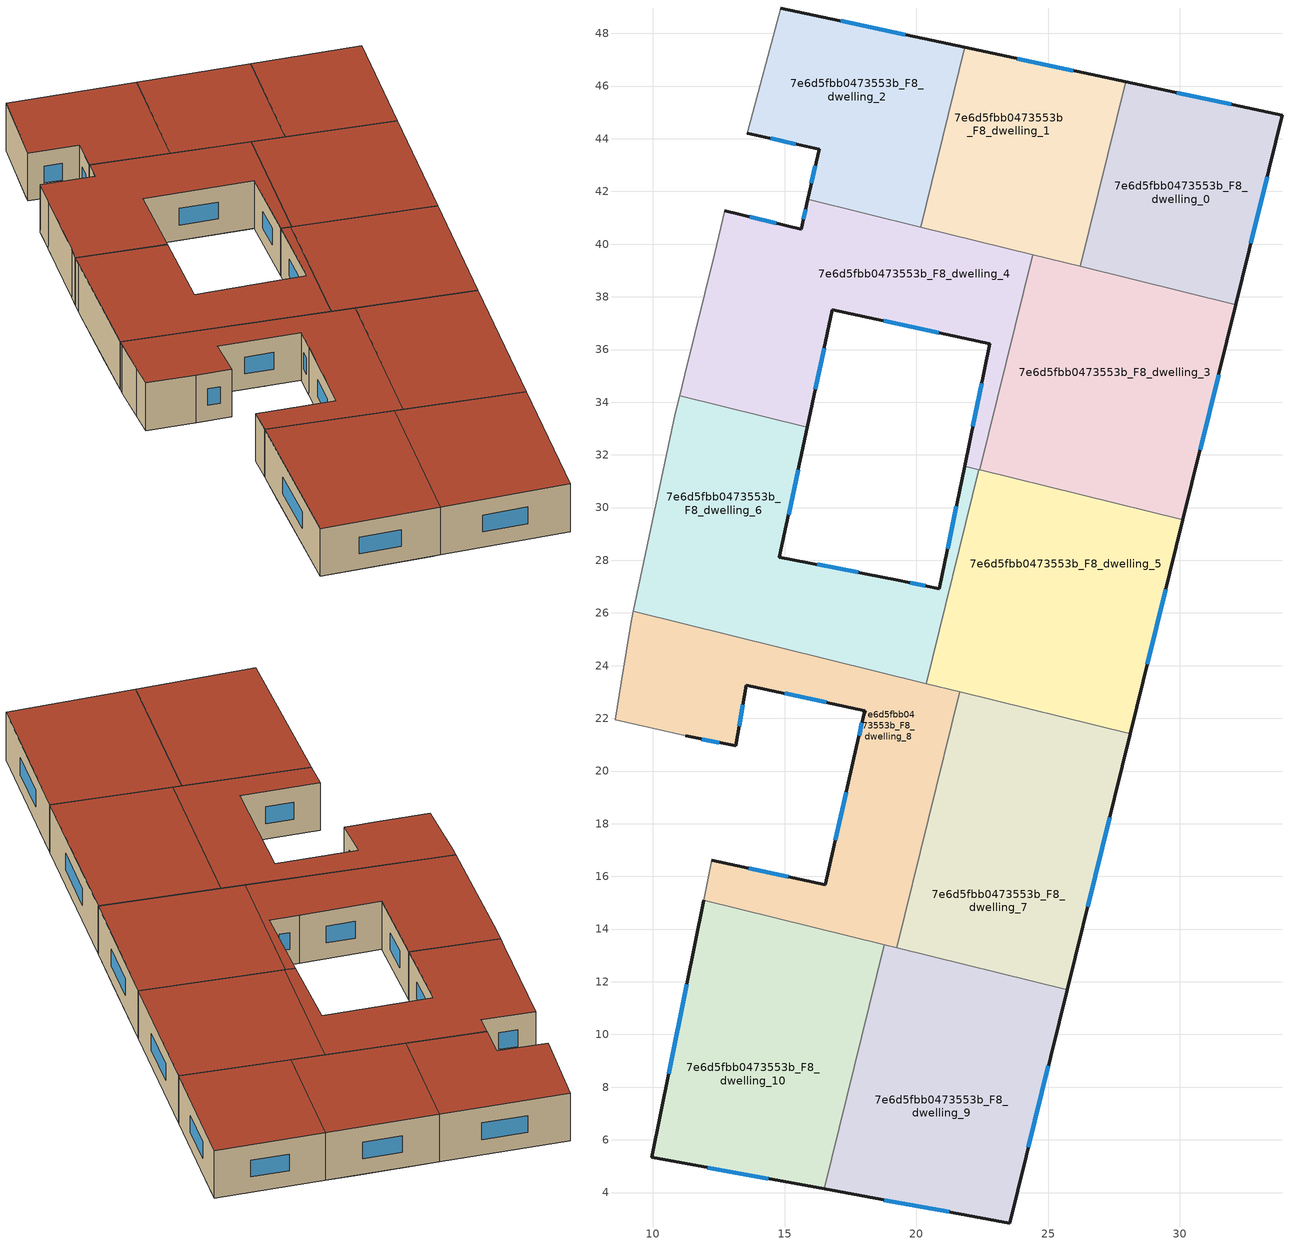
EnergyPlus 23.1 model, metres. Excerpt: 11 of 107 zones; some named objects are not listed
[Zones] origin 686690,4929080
7e6d5fbb0473553b_F8_dwelling_0
 floor to 7e6d5fbb0473553b_F7_dwelling_5 (EU_floor_Construction): 33.89,44.89 32.14,37.75 26.23,39.2 27.95,46.16 z24
 floor to 7e6d5fbb0473553b_F7_dwelling_4 (EU_floor_Construction): 32.14,37.75 32.12,37.7 26.22,39.15 26.23,39.2 z24
 wall outside (EU_wall_Construction): 32.12,37.7 33.89,44.89 27.95,46.16 z24:27
 wall to 7e6d5fbb0473553b_F8_dwelling_1 (EU_wall_Construction): 27.95,46.16 26.22,39.15 z24:27
 wall to 7e6d5fbb0473553b_F8_dwelling_3 (EU_wall_Construction): 26.22,39.15 32.12,37.7 z24:27
 window (EU_Window_Construction): 31.96,45.31 29.88,45.75 / 32.7,40.04 33.32,42.55 z24.98:26.02
 roof outside (EU_roof_Construction): 32.12,37.7 33.89,44.89 27.95,46.16 26.22,39.15 z27
7e6d5fbb0473553b_F8_dwelling_1
 floor to 7e6d5fbb0473553b_F7_dwelling_5 (EU_floor_Construction): 27.95,46.16 26.23,39.2 24.68,39.59 26.38,46.5 z24
 floor to 7e6d5fbb0473553b_F7_dwelling_10 (EU_floor_Construction): 25.18,41.62 24.68,39.59 24.66,39.53 20.16,40.64 20.67,42.72 z24
 floor to 7e6d5fbb0473553b_F7_dwelling_4 (EU_floor_Construction): 26.23,39.2 26.22,39.15 24.66,39.53 24.68,39.59 z24
 floor to 7e6d5fbb0473553b_F7_dwelling_11 (EU_floor_Construction): 26.38,46.5 25.18,41.62 20.67,42.72 21.84,47.47 z24
 wall outside (EU_wall_Construction): 27.95,46.16 21.84,47.47 z24:27
 wall to 7e6d5fbb0473553b_F8_dwelling_2 (EU_wall_Construction): 21.84,47.47 20.16,40.64 z24:27
 wall to 7e6d5fbb0473553b_F8_dwelling_4 (EU_wall_Construction): 20.16,40.64 24.42,39.59 z24:27
 wall to 7e6d5fbb0473553b_F8_dwelling_3 (EU_wall_Construction): 24.42,39.59 26.22,39.15 z24:27
 window (EU_Window_Construction): 25.96,46.59 23.83,47.04 z24.98:26.02
 roof outside (EU_roof_Construction): 26.22,39.15 27.95,46.16 21.84,47.47 20.16,40.64 z27
7e6d5fbb0473553b_F8_dwelling_10
 floor to 7e6d5fbb0473553b_F7_dwelling_6 (EU_floor_Construction): 17.69,11.22 15.97,4.23 9.96,5.33 11.46,12.75 z24
 floor to 7e6d5fbb0473553b_F7_dwelling_0 (EU_floor_Construction): 18.28,11.36 16.5,4.14 15.97,4.23 17.76,11.48 z24
 floor to 7e6d5fbb0473553b_F7_dwelling_7 (EU_floor_Construction): 18.26,13.53 17.69,11.22 11.46,12.75 11.93,15.09 z24
 floor to 7e6d5fbb0473553b_F7_dwelling_1 (EU_floor_Construction): 18.78,13.4 18.28,11.36 17.76,11.48 18.26,13.53 z24
 wall outside (EU_wall_Construction): 11.93,15.09 9.96,5.33 16.5,4.14 z24:27
 wall to 7e6d5fbb0473553b_F8_dwelling_9 (EU_wall_Construction): 16.5,4.14 18.78,13.4 z24:27
 wall to 7e6d5fbb0473553b_F8_dwelling_8 (EU_wall_Construction): 18.78,13.4 11.93,15.09 z24:27
 window (EU_Window_Construction): 12.09,4.94 14.37,4.53 / 11.29,11.92 10.6,8.51 z24.98:26.02
 roof outside (EU_roof_Construction): 16.5,4.14 18.78,13.4 11.93,15.09 9.96,5.33 z27
7e6d5fbb0473553b_F8_dwelling_2
 floor to 7e6d5fbb0473553b_F7_dwelling_10 (EU_floor_Construction): 20.67,42.72 20.16,40.64 15.88,41.7 16.3,43.59 13.58,44.21 13.64,44.4 13.65,44.45 z24
 floor adiabatic (EU_floor_Construction): 21.84,47.47 20.67,42.72 13.65,44.45 13.64,44.4 14.85,48.96 z24
 wall outside (EU_wall_Construction): 13.58,44.21 16.3,43.59 15.88,41.7 / 21.84,47.47 14.85,48.96 z24:27
 wall adiabatic (EU_wall_Construction): 14.85,48.96 13.58,44.21 z24:27
 wall to 7e6d5fbb0473553b_F8_dwelling_4 (EU_wall_Construction): 15.88,41.7 20.16,40.64 z24:27
 window (EU_Window_Construction): 16.17,42.98 16.02,42.31 / 14.47,44.01 15.42,43.79 / 19.57,47.95 17.13,48.48 z24.98:26.02
 roof outside (EU_roof_Construction): 20.16,40.64 21.84,47.47 14.85,48.96 13.58,44.21 16.3,43.59 15.88,41.7 z27
7e6d5fbb0473553b_F8_dwelling_3
 floor to 7e6d5fbb0473553b_F7_dwelling_3 (EU_floor_Construction): 30.41,30.73 30.11,29.54 22.41,31.43 23.55,36.06 23.8,36.01 22.95,32.56 z24
 floor to 7e6d5fbb0473553b_F7_dwelling_4 (EU_floor_Construction): 32.12,37.7 30.41,30.73 22.95,32.56 24.66,39.53 z24
 floor to 7e6d5fbb0473553b_F7_dwelling_10 (EU_floor_Construction): 24.66,39.53 23.8,36.01 23.55,36.06 24.42,39.59 z24
 wall outside (EU_wall_Construction): 30.11,29.54 32.12,37.7 z24:27
 wall to 7e6d5fbb0473553b_F8_dwelling_4 (EU_wall_Construction): 24.42,39.59 22.41,31.43 z24:27
 wall to 7e6d5fbb0473553b_F8_dwelling_5 (EU_wall_Construction): 22.41,31.43 30.11,29.54 z24:27
 window (EU_Window_Construction): 30.77,32.19 31.47,35.04 z24.98:26.02
 roof outside (EU_roof_Construction): 30.11,29.54 32.12,37.7 24.42,39.59 22.41,31.43 z27
7e6d5fbb0473553b_F8_dwelling_4
 floor to 7e6d5fbb0473553b_F7_dwelling_10 (EU_floor_Construction): 24.42,39.59 23.55,36.06 16.81,37.5 16.97,38.23 12.28,39.39 12.34,39.65 12.73,41.26 15.62,40.57 15.88,41.7 z24
 floor to 7e6d5fbb0473553b_F7_dwelling_9 (EU_floor_Construction): 16.97,38.23 16.81,37.5 15.86,33.05 11.02,34.24 11.21,35.03 12.28,39.39 z24
 floor to 7e6d5fbb0473553b_F7_dwelling_3 (EU_floor_Construction): 23.55,36.06 22.41,31.43 21.83,31.58 22.78,36.22 z24
 wall outside (EU_wall_Construction): 15.88,41.7 15.62,40.57 12.73,41.26 / 15.86,33.05 16.81,37.5 22.78,36.22 21.83,31.58 z24:27
 wall to 7e6d5fbb0473553b_F8_dwelling_6 (EU_wall_Construction): 11.02,34.24 15.86,33.05 / 21.83,31.58 22.37,31.44 z24:27
 wall adiabatic (EU_wall_Construction): 12.73,41.26 12.34,39.65 11.21,35.03 11.02,34.24 z24:27
 wall to 7e6d5fbb0473553b_F8_dwelling_5 (EU_wall_Construction): 22.37,31.44 22.41,31.43 z24:27
 window (EU_Window_Construction): 15.79,41.33 15.71,40.94 / 22.47,34.71 22.14,33.09 / 18.76,37.09 20.84,36.64 / 16.17,34.5 16.5,36.05 / 14.68,40.8 13.67,41.04 z24.98:26.02
 roof outside (EU_roof_Construction): 22.41,31.43 24.42,39.59 15.88,41.7 15.62,40.57 12.73,41.26 12.34,39.65 11.21,35.03 11.02,34.24 15.86,33.05 16.81,37.5 22.78,36.22 21.83,31.58 z27
7e6d5fbb0473553b_F8_dwelling_5
 floor to 7e6d5fbb0473553b_F7_dwelling_3 (EU_floor_Construction): 30.11,29.54 28.82,24.28 21.36,26.12 21.81,27.93 21.52,28 22.37,31.44 z24
 floor to 7e6d5fbb0473553b_F7_dwelling_9 (EU_floor_Construction): 21.81,27.93 21.33,25.99 21.04,26.06 21.52,28 z24
 floor to 7e6d5fbb0473553b_F7_dwelling_2 (EU_floor_Construction): 28.82,24.28 28.11,21.42 20.66,23.25 21.36,26.12 z24
 floor to 7e6d5fbb0473553b_F7_dwelling_8 (EU_floor_Construction): 21.33,25.99 20.66,23.25 20.37,23.32 21.04,26.06 z24
 wall outside (EU_wall_Construction): 28.11,21.42 30.11,29.54 z24:27
 wall to 7e6d5fbb0473553b_F8_dwelling_6 (EU_wall_Construction): 22.37,31.44 20.37,23.32 z24:27
 wall to 7e6d5fbb0473553b_F8_dwelling_7 (EU_wall_Construction): 21.65,23.01 28.11,21.42 z24:27
 wall to 7e6d5fbb0473553b_F8_dwelling_8 (EU_wall_Construction): 20.37,23.32 21.65,23.01 z24:27
 window (EU_Window_Construction): 28.77,24.06 29.46,26.9 z24.98:26.02
 roof outside (EU_roof_Construction): 28.11,21.42 30.11,29.54 22.37,31.44 20.37,23.32 z27
7e6d5fbb0473553b_F8_dwelling_6
 floor to 7e6d5fbb0473553b_F7_dwelling_9 (EU_floor_Construction): 15.86,33.05 14.8,28.12 19.22,27.25 20.87,26.91 21.12,28.1 21.52,28 21.04,26.06 9.84,28.82 10.85,33.58 11.02,34.24 z24
 floor to 7e6d5fbb0473553b_F7_dwelling_8 (EU_floor_Construction): 21.04,26.06 20.37,23.32 9.25,26.06 9.84,28.82 z24
 floor to 7e6d5fbb0473553b_F7_dwelling_3 (EU_floor_Construction): 22.37,31.44 21.52,28 21.12,28.1 21.83,31.58 z24
 wall outside (EU_wall_Construction): 21.83,31.58 20.87,26.91 19.22,27.25 14.8,28.12 15.86,33.05 z24:27
 wall adiabatic (EU_wall_Construction): 11.02,34.24 10.85,33.58 9.25,26.06 z24:27
 wall to 7e6d5fbb0473553b_F8_dwelling_8 (EU_wall_Construction): 9.25,26.06 20.37,23.32 z24:27
 window (EU_Window_Construction): 17.79,27.54 16.24,27.84 / 20.34,27.02 19.76,27.14 / 21.52,30.06 21.19,28.43 / 15.15,29.72 15.52,31.45 z24.98:26.02
 roof outside (EU_roof_Construction): 20.37,23.32 22.37,31.44 21.83,31.58 20.87,26.91 19.22,27.25 14.8,28.12 15.86,33.05 11.02,34.24 10.85,33.58 9.25,26.06 z27
7e6d5fbb0473553b_F8_dwelling_7
 floor to 7e6d5fbb0473553b_F7_dwelling_1 (EU_floor_Construction): 27,16.87 25.72,11.69 19.25,13.29 20.53,18.46 z24
 floor to 7e6d5fbb0473553b_F7_dwelling_2 (EU_floor_Construction): 28.11,21.42 27,16.87 20.53,18.46 21.65,23.01 z24
 wall outside (EU_wall_Construction): 25.72,11.69 28.11,21.42 z24:27
 wall to 7e6d5fbb0473553b_F8_dwelling_8 (EU_wall_Construction): 21.65,23.01 19.25,13.29 z24:27
 wall to 7e6d5fbb0473553b_F8_dwelling_9 (EU_wall_Construction): 19.25,13.29 25.72,11.69 z24:27
 window (EU_Window_Construction): 26.5,14.86 27.34,18.25 z24.98:26.02
 roof outside (EU_roof_Construction): 25.72,11.69 28.11,21.42 21.65,23.01 19.25,13.29 z27
7e6d5fbb0473553b_F8_dwelling_8
 floor to 7e6d5fbb0473553b_F7_dwelling_7 (EU_floor_Construction): 20.52,22.68 18.26,13.53 11.93,15.09 12.23,16.6 16.54,15.68 17.72,20.89 18.03,22.28 16.16,22.69 16.13,22.7 15.83,22.76 16.06,23.77 16.61,23.64 16.64,23.63 17.81,23.34 17.83,23.34 z24
 floor to 7e6d5fbb0473553b_F7_dwelling_8 (EU_floor_Construction): 20.66,23.25 20.52,22.68 17.83,23.34 17.81,23.34 16.64,23.63 16.61,23.64 16.06,23.77 15.83,22.76 16.13,22.7 16.08,22.71 16.05,22.72 15.84,22.76 15.73,22.79 15.49,22.84 15.47,22.84 13.53,23.26 13.14,20.95 11.24,21.33 8.56,21.95 9.17,25.69 9.25,26.06 z24
 floor to 7e6d5fbb0473553b_F7_dwelling_2 (EU_floor_Construction): 21.65,23.01 20.53,18.46 19.54,18.7 20.66,23.25 z24
 floor to 7e6d5fbb0473553b_F7_dwelling_1 (EU_floor_Construction): 20.53,18.46 19.25,13.29 18.26,13.53 19.54,18.7 z24
 wall outside (EU_wall_Construction): 11.24,21.33 13.14,20.95 13.53,23.26 18.03,22.28 17.72,20.89 16.54,15.68 12.23,16.6 z24:27
 wall adiabatic (EU_wall_Construction): 9.25,26.06 9.17,25.69 8.79,23.37 8.56,21.95 11.24,21.33 / 12.23,16.6 11.93,15.09 z24:27
 wall to 7e6d5fbb0473553b_F8_dwelling_9 (EU_wall_Construction): 18.78,13.4 19.25,13.29 z24:27
 window (EU_Window_Construction): 15.14,15.98 13.64,16.3 / 17.34,19.2 16.93,17.38 / 17.93,21.83 17.82,21.35 / 15,22.95 16.57,22.6 / 13.27,21.7 13.41,22.51 / 11.86,21.21 12.53,21.08 z24.98:26.02
 roof outside (EU_roof_Construction): 19.25,13.29 21.65,23.01 9.25,26.06 9.17,25.69 8.79,23.37 8.56,21.95 11.24,21.33 13.14,20.95 13.53,23.26 18.03,22.28 17.72,20.89 16.54,15.68 12.23,16.6 11.93,15.09 z27
7e6d5fbb0473553b_F8_dwelling_9
 floor to 7e6d5fbb0473553b_F7_dwelling_1 (EU_floor_Construction): 25.72,11.69 25.22,9.65 18.28,11.36 18.78,13.4 z24
 floor adiabatic (EU_floor_Construction): 25.72,11.69 23.54,2.84 16.5,4.14 18.28,11.36 25.22,9.65 z24
 wall outside (EU_wall_Construction): 16.5,4.14 23.54,2.84 25.72,11.69 z24:27
 window (EU_Window_Construction): 24.25,5.72 25.01,8.82 / 18.79,3.72 21.25,3.26 z24.98:26.02
 roof outside (EU_roof_Construction): 23.54,2.84 25.72,11.69 18.78,13.4 16.5,4.14 z27
[Building]
EU S2 Campaign: North Axis=0; Terrain=City; Solar Distribution=FullExterior
[Site:Location]
Bologna: Latitude=44.5; Longitude=11.25; Time Zone=1; Elevation=37
[SizingPeriod:WeatherFileDays]
AnnualSizingPeriod: Begin Month=1; Begin Day of Month=1; End Month=12; End Day of Month=31; Day of Week for Start Day=Monday; Use Weather File Daylight Saving Period=No; Use Weather File Rain and Snow Indicators=No
[MATERIAL]
EU_InternalMass_Material: Roughness=MediumRough; Thickness=0.1; Conductivity=1; Density=1800; Specific Heat=900; Thermal Absorptance=0.9; Solar Absorptance=0.7; Visible Absorptance=0.7
[MATERIAL:NOMASS] Roughness=MediumRough; Thermal Absorptance=0.9; Solar Absorptance=0.7; Visible Absorptance=0.7
Name | Thermal Resistance
EU_wall_NoMass | 0.905828
EU_roof_NoMass | 0.37593
EU_floor_NoMass | 0.67114
[WINDOWMATERIAL:SIMPLEGLAZINGSYSTEM]
EU_Window_SimpleGlazing: UFactor=4.52486; Solar Heat Gain Coefficient=0.85; Visible Transmittance=0.85
[CONSTRUCTION]
EU_wall_Construction: EU_wall_NoMass
EU_roof_Construction: EU_roof_NoMass
EU_floor_Construction: EU_floor_NoMass
EU_Window_Construction: EU_Window_SimpleGlazing
EU_InternalMass_Construction: EU_InternalMass_Material
[ZONE] Type=1; Multiplier=1; Ceiling Height=autocalculate; Floor Area=autocalculate; Part of Total Floor Area=Yes
Name | Volume
7e6d5fbb0473553b_F8_dwelling_0 | 133.407
7e6d5fbb0473553b_F8_dwelling_1 | 133.405
7e6d5fbb0473553b_F8_dwelling_10 | 200.108
7e6d5fbb0473553b_F8_dwelling_2 | 133.406
7e6d5fbb0473553b_F8_dwelling_3; 7e6d5fbb0473553b_F8_dwelling_5; 7e6d5fbb0473553b_F8_dwelling_6 | 200.098
7e6d5fbb0473553b_F8_dwelling_4 | 200.11
7e6d5fbb0473553b_F8_dwelling_7 | 200.095
7e6d5fbb0473553b_F8_dwelling_8 | 200.134
7e6d5fbb0473553b_F8_dwelling_9 | 200.093
[INTERNALMASS] Construction=EU_InternalMass_Construction
Name | Zone or ZoneList | Surface Area
7e6d5fbb0473553b_F8_dwelling_0_EU_InternalMass | 7e6d5fbb0473553b_F8_dwelling_0 | 44.4691
7e6d5fbb0473553b_F8_dwelling_1_EU_InternalMass | 7e6d5fbb0473553b_F8_dwelling_1 | 44.4682
7e6d5fbb0473553b_F8_dwelling_2_EU_InternalMass | 7e6d5fbb0473553b_F8_dwelling_2 | 44.4689
7e6d5fbb0473553b_F8_dwelling_3_EU_InternalMass | 7e6d5fbb0473553b_F8_dwelling_3 | 66.6997
7e6d5fbb0473553b_F8_dwelling_4_EU_InternalMass | 7e6d5fbb0473553b_F8_dwelling_4 | 66.7028
7e6d5fbb0473553b_F8_dwelling_5_EU_InternalMass | 7e6d5fbb0473553b_F8_dwelling_5 | 66.6991
7e6d5fbb0473553b_F8_dwelling_6_EU_InternalMass | 7e6d5fbb0473553b_F8_dwelling_6 | 66.6994
7e6d5fbb0473553b_F8_dwelling_7_EU_InternalMass | 7e6d5fbb0473553b_F8_dwelling_7 | 66.698
7e6d5fbb0473553b_F8_dwelling_8_EU_InternalMass | 7e6d5fbb0473553b_F8_dwelling_8 | 66.7083
7e6d5fbb0473553b_F8_dwelling_9_EU_InternalMass | 7e6d5fbb0473553b_F8_dwelling_9 | 66.698
7e6d5fbb0473553b_F8_dwelling_10_EU_InternalMass | 7e6d5fbb0473553b_F8_dwelling_10 | 66.7023
[OTHEREQUIPMENT] Fuel Type=Electricity; Design Level Calculation Method=Watts/Area; Power per Zone Floor Area=1; Fraction Latent=0; Fraction Radiant=0; Fraction Lost=0; Carbon Dioxide Generation Rate=0; EndUse Subcategory=EU_Step8_InternalGains
Name | Zone or ZoneList or Space or SpaceList | Schedule
EU_Step8_InternalGain_7e6d5fbb0473553b_F8_dwelling_0_f000 | 7e6d5fbb0473553b_F8_dwelling_0 | EU_Step8_GainSchedule_7e6d5fbb0473553b_F8_dwelling_0_f000
EU_Step8_InternalGain_7e6d5fbb0473553b_F8_dwelling_1_f000 | 7e6d5fbb0473553b_F8_dwelling_1 | EU_Step8_GainSchedule_7e6d5fbb0473553b_F8_dwelling_1_f000
EU_Step8_InternalGain_7e6d5fbb0473553b_F8_dwelling_2_f000 | 7e6d5fbb0473553b_F8_dwelling_2 | EU_Step8_GainSchedule_7e6d5fbb0473553b_F8_dwelling_2_f000
EU_Step8_InternalGain_7e6d5fbb0473553b_F8_dwelling_3_f000 | 7e6d5fbb0473553b_F8_dwelling_3 | EU_Step8_GainSchedule_7e6d5fbb0473553b_F8_dwelling_3_f000
EU_Step8_InternalGain_7e6d5fbb0473553b_F8_dwelling_4_f000 | 7e6d5fbb0473553b_F8_dwelling_4 | EU_Step8_GainSchedule_7e6d5fbb0473553b_F8_dwelling_4_f000
EU_Step8_InternalGain_7e6d5fbb0473553b_F8_dwelling_5_f000 | 7e6d5fbb0473553b_F8_dwelling_5 | EU_Step8_GainSchedule_7e6d5fbb0473553b_F8_dwelling_5_f000
EU_Step8_InternalGain_7e6d5fbb0473553b_F8_dwelling_6_f000 | 7e6d5fbb0473553b_F8_dwelling_6 | EU_Step8_GainSchedule_7e6d5fbb0473553b_F8_dwelling_6_f000
EU_Step8_InternalGain_7e6d5fbb0473553b_F8_dwelling_7_f000 | 7e6d5fbb0473553b_F8_dwelling_7 | EU_Step8_GainSchedule_7e6d5fbb0473553b_F8_dwelling_7_f000
EU_Step8_InternalGain_7e6d5fbb0473553b_F8_dwelling_8_f000 | 7e6d5fbb0473553b_F8_dwelling_8 | EU_Step8_GainSchedule_7e6d5fbb0473553b_F8_dwelling_8_f000
EU_Step8_InternalGain_7e6d5fbb0473553b_F8_dwelling_9_f000 | 7e6d5fbb0473553b_F8_dwelling_9 | EU_Step8_GainSchedule_7e6d5fbb0473553b_F8_dwelling_9_f000
EU_Step8_InternalGain_7e6d5fbb0473553b_F8_dwelling_10_f000 | 7e6d5fbb0473553b_F8_dwelling_10 | EU_Step8_GainSchedule_7e6d5fbb0473553b_F8_dwelling_10_f000
[ZONEVENTILATION:DESIGNFLOWRATE] Schedule=EU_AlwaysOn; Design Flow Rate Calculation Method=AirChanges/Hour; Air Changes per Hour=0.73129; Ventilation Type=Natural; Fan Pressure Rise=0; Fan Total Efficiency=1; Constant Term Coefficient=1; Temperature Term Coefficient=0; Velocity Term Coefficient=0; Velocity Squared Term Coefficient=0; Minimum Indoor Temperature=-100; Maximum Indoor Temperature=100; Delta Temperature=-100; Minimum Outdoor Temperature=-100; Maximum Outdoor Temperature=100; Maximum Wind Speed=40
Name | Zone or ZoneList or Space or SpaceList
EU_ConstantAir_7e6d5fbb0473553b_F8_dwelling_0 | 7e6d5fbb0473553b_F8_dwelling_0
EU_ConstantAir_7e6d5fbb0473553b_F8_dwelling_1 | 7e6d5fbb0473553b_F8_dwelling_1
EU_ConstantAir_7e6d5fbb0473553b_F8_dwelling_2 | 7e6d5fbb0473553b_F8_dwelling_2
EU_ConstantAir_7e6d5fbb0473553b_F8_dwelling_3 | 7e6d5fbb0473553b_F8_dwelling_3
EU_ConstantAir_7e6d5fbb0473553b_F8_dwelling_4 | 7e6d5fbb0473553b_F8_dwelling_4
EU_ConstantAir_7e6d5fbb0473553b_F8_dwelling_5 | 7e6d5fbb0473553b_F8_dwelling_5
EU_ConstantAir_7e6d5fbb0473553b_F8_dwelling_6 | 7e6d5fbb0473553b_F8_dwelling_6
EU_ConstantAir_7e6d5fbb0473553b_F8_dwelling_7 | 7e6d5fbb0473553b_F8_dwelling_7
EU_ConstantAir_7e6d5fbb0473553b_F8_dwelling_8 | 7e6d5fbb0473553b_F8_dwelling_8
EU_ConstantAir_7e6d5fbb0473553b_F8_dwelling_9 | 7e6d5fbb0473553b_F8_dwelling_9
EU_ConstantAir_7e6d5fbb0473553b_F8_dwelling_10 | 7e6d5fbb0473553b_F8_dwelling_10
[HVACTEMPLATE:ZONE:IDEALLOADSAIRSYSTEM] System Availability Schedule=EU_AlwaysOn; Maximum Heating Supply Air Temperature=50; Minimum Cooling Supply Air Temperature=13; Maximum Heating Supply Air Humidity Ratio=0.0156; Minimum Cooling Supply Air Humidity Ratio=0.0077; Heating Limit=NoLimit; Cooling Limit=NoLimit; Heating Availability Schedule=EU_AlwaysOn; Cooling Availability Schedule=EU_CoolingOff; Dehumidification Control Type=ConstantSensibleHeatRatio; Cooling Sensible Heat Ratio=0.7; Dehumidification Setpoint=60; Humidification Control Type=None; Humidification Setpoint=30; Outdoor Air Method=None; Outdoor Air Flow Rate per Person=0.00944; Outdoor Air Flow Rate per Zone Floor Area=0; Outdoor Air Flow Rate per Zone=0; Demand Controlled Ventilation Type=None; Outdoor Air Economizer Type=NoEconomizer; Heat Recovery Type=None; Sensible Heat Recovery Effectiveness=0.7; Latent Heat Recovery Effectiveness=0.65
Name | Template Thermostat
7e6d5fbb0473553b_F8_dwelling_0 | EU_HeatOnly_7e6d5fbb0473553b_F8_dwelling_0
7e6d5fbb0473553b_F8_dwelling_1 | EU_HeatOnly_7e6d5fbb0473553b_F8_dwelling_1
7e6d5fbb0473553b_F8_dwelling_2 | EU_HeatOnly_7e6d5fbb0473553b_F8_dwelling_2
7e6d5fbb0473553b_F8_dwelling_3 | EU_HeatOnly_7e6d5fbb0473553b_F8_dwelling_3
7e6d5fbb0473553b_F8_dwelling_4 | EU_HeatOnly_7e6d5fbb0473553b_F8_dwelling_4
7e6d5fbb0473553b_F8_dwelling_5 | EU_HeatOnly_7e6d5fbb0473553b_F8_dwelling_5
7e6d5fbb0473553b_F8_dwelling_6 | EU_HeatOnly_7e6d5fbb0473553b_F8_dwelling_6
7e6d5fbb0473553b_F8_dwelling_7 | EU_HeatOnly_7e6d5fbb0473553b_F8_dwelling_7
7e6d5fbb0473553b_F8_dwelling_8 | EU_HeatOnly_7e6d5fbb0473553b_F8_dwelling_8
7e6d5fbb0473553b_F8_dwelling_9 | EU_HeatOnly_7e6d5fbb0473553b_F8_dwelling_9
7e6d5fbb0473553b_F8_dwelling_10 | EU_HeatOnly_7e6d5fbb0473553b_F8_dwelling_10
[SIZING:ZONE] Zone Cooling Design Supply Air Temperature Input Method=SupplyAirTemperature; Zone Cooling Design Supply Air Temperature=13; Zone Heating Design Supply Air Temperature Input Method=SupplyAirTemperature; Zone Heating Design Supply Air Temperature=50; Zone Cooling Design Supply Air Humidity Ratio=0.008; Zone Heating Design Supply Air Humidity Ratio=0.008; Cooling Design Air Flow Method=DesignDay; Cooling Design Air Flow Rate=0; Cooling Minimum Air Flow per Zone Floor Area=0.000762; Cooling Minimum Air Flow=0; Cooling Minimum Air Flow Fraction=0.2; Heating Design Air Flow Method=DesignDay; Heating Design Air Flow Rate=0; Heating Maximum Air Flow per Zone Floor Area=0.002032; Heating Maximum Air Flow=0.141576; Heating Maximum Air Flow Fraction=0.3; Account for Dedicated Outdoor Air System=No; Dedicated Outdoor Air System Control Strategy=NeutralSupplyAir; Dedicated Outdoor Air Low Setpoint Temperature for Design=autosize; Dedicated Outdoor Air High Setpoint Temperature for Design=autosize; Zone Load Sizing Method=Sensible Load Only No Latent Load; Zone Latent Cooling Design Supply Air Humidity Ratio Input Method=HumidityRatioDifference; Zone Cooling Design Supply Air Humidity Ratio Difference=0.005; Zone Latent Heating Design Supply Air Humidity Ratio Input Method=HumidityRatioDifference; Zone Humidification Design Supply Air Humidity Ratio Difference=0.005
7e6d5fbb0473553b_F8_dwelling_0; 7e6d5fbb0473553b_F8_dwelling_1; 7e6d5fbb0473553b_F8_dwelling_2; 7e6d5fbb0473553b_F8_dwelling_3; 7e6d5fbb0473553b_F8_dwelling_4; 7e6d5fbb0473553b_F8_dwelling_5; 7e6d5fbb0473553b_F8_dwelling_6; 7e6d5fbb0473553b_F8_dwelling_7; 7e6d5fbb0473553b_F8_dwelling_8; 7e6d5fbb0473553b_F8_dwelling_9; 7e6d5fbb0473553b_F8_dwelling_10
[SCHEDULE:CONSTANT]
Name | Hourly Value
EU_AlwaysOn | 1
EU_CoolingOff | 0
[SCHEDULE:FILE] Column Number=1; Rows to Skip at Top=0; Number of Hours of Data=8760; Column Separator=Comma; Interpolate to Timestep=No; Minutes per Item=60; Adjust Schedule for Daylight Savings=Yes
Name | File
EU_Step8_GainSchedule_7e6d5fbb0473553b_F8_dwelling_0_f000 | ../../schedules/7e6d5fbb0473553b/7e6d5fbb0473553b_F8_dwelling_0_f000_gain.csv
EU_Step8_GainSchedule_7e6d5fbb0473553b_F8_dwelling_1_f000 | ../../schedules/7e6d5fbb0473553b/7e6d5fbb0473553b_F8_dwelling_1_f000_gain.csv
EU_Step8_GainSchedule_7e6d5fbb0473553b_F8_dwelling_2_f000 | ../../schedules/7e6d5fbb0473553b/7e6d5fbb0473553b_F8_dwelling_2_f000_gain.csv
EU_Step8_GainSchedule_7e6d5fbb0473553b_F8_dwelling_3_f000 | ../../schedules/7e6d5fbb0473553b/7e6d5fbb0473553b_F8_dwelling_3_f000_gain.csv
EU_Step8_GainSchedule_7e6d5fbb0473553b_F8_dwelling_4_f000 | ../../schedules/7e6d5fbb0473553b/7e6d5fbb0473553b_F8_dwelling_4_f000_gain.csv
EU_Step8_GainSchedule_7e6d5fbb0473553b_F8_dwelling_5_f000 | ../../schedules/7e6d5fbb0473553b/7e6d5fbb0473553b_F8_dwelling_5_f000_gain.csv
EU_Step8_GainSchedule_7e6d5fbb0473553b_F8_dwelling_6_f000 | ../../schedules/7e6d5fbb0473553b/7e6d5fbb0473553b_F8_dwelling_6_f000_gain.csv
EU_Step8_GainSchedule_7e6d5fbb0473553b_F8_dwelling_7_f000 | ../../schedules/7e6d5fbb0473553b/7e6d5fbb0473553b_F8_dwelling_7_f000_gain.csv
EU_Step8_GainSchedule_7e6d5fbb0473553b_F8_dwelling_8_f000 | ../../schedules/7e6d5fbb0473553b/7e6d5fbb0473553b_F8_dwelling_8_f000_gain.csv
EU_Step8_GainSchedule_7e6d5fbb0473553b_F8_dwelling_9_f000 | ../../schedules/7e6d5fbb0473553b/7e6d5fbb0473553b_F8_dwelling_9_f000_gain.csv
EU_Step8_GainSchedule_7e6d5fbb0473553b_F8_dwelling_10_f000 | ../../schedules/7e6d5fbb0473553b/7e6d5fbb0473553b_F8_dwelling_10_f000_gain.csv
